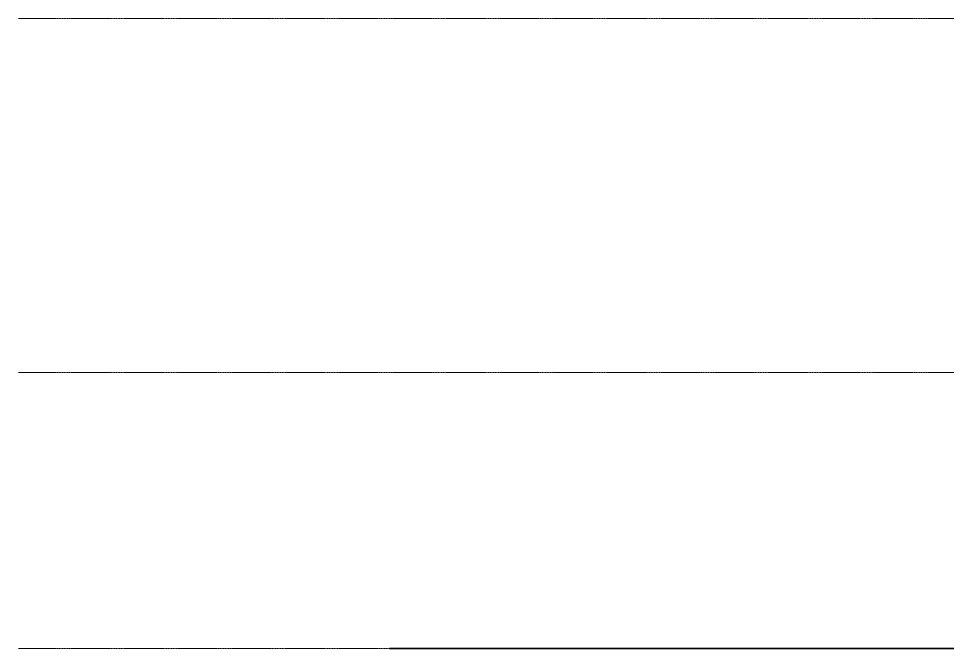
# Model space of a CAD drawing. Header units: inches. Extents: x -54868 to -186, y -265 to 853.
# Drawn here: x -21160.9 to -20676.3, y 0 to 328.8 of the extents above; entities that cross this region are included whole.
import ezdxf

# ---------------------------------------------------------------- set-up
doc = ezdxf.new("R2010")
doc.units = ezdxf.units.IN
doc.header["$MEASUREMENT"] = 0
doc.linetypes.add('Grid Line 1_2_', pattern=[0.875, 0.5, -0.125, 0.125, -0.125])
doc.layers.add('A-FLOR-LEVL', color=51, linetype='Continuous', lineweight=9)
doc.layers.add('C-TOPO', color=7, linetype='Continuous', lineweight=9)

msp = doc.modelspace()

# ---------------------------------------------------------------- linework, layer by layer
at = {"layer": 'A-FLOR-LEVL', "linetype": 'Grid Line 1_2_'}
for p, q in [((-21160.94508, 328.82637), (-18295.17481, 328.82637)), ((-21160.94508, 144), (-18295.17481, 144)), ((-21160.94508, 0), (-18295.17481, 0))]:
    msp.add_line(p, q, dxfattribs=at)
at = {"layer": 'C-TOPO', "lineweight": 35}
for p, q in [((-20692.50367, 0), (-20967.4952, 0)), ((-20633.6181, 0), (-20692.50367, 0))]:
    msp.add_line(p, q, dxfattribs=at)
at = {"layer": 'C-TOPO'}
for q in [(-20967.4952, 0), (-20633.6181, 0)]:
    msp.add_line((-20692.50294, 0), q, dxfattribs=at)

doc.saveas('drawing.dxf')
